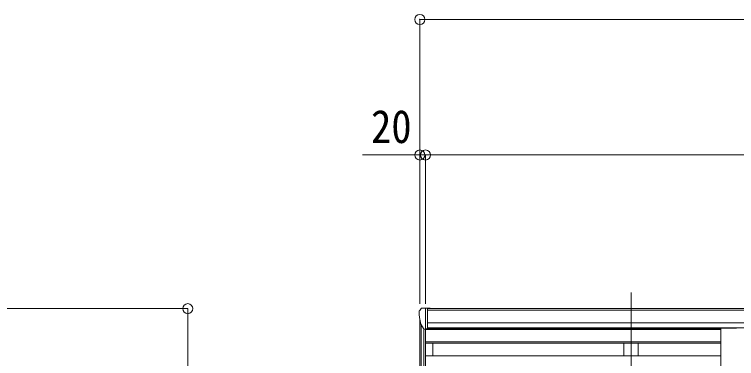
# Model space of a CAD drawing. Units: millimetres at full size, sheet at 1:35; details may follow other scales. Extents: x -9783 to 9892, y -6828 to 6752.
# Drawn here: x -4946 to -2431, y 1942 to 3141 of the extents above; entities that cross this region are included whole.
import ezdxf
from ezdxf.enums import TextEntityAlignment as Align

# ---------------------------------------------------------------- set-up
doc = ezdxf.new("R2010")
doc.units = ezdxf.units.MM
doc.header["$LTSCALE"] = 35
doc.header["$PDMODE"] = 32
doc.header["$PDSIZE"] = 35
for name, color, linetype, lineweight in [('0-1_本体', 4, 'Continuous', 9), ('0-2_部品', 7, 'Continuous', 9), ('0-8_PARTS2', 2, 'Continuous', 9), ('0-A_寸法', 6, 'Continuous', 9)]:
    doc.layers.add(name, color=color, linetype=linetype, lineweight=lineweight)
doc.styles.add('ＭＳ ゴシック', font='')
doc.styles.get('ＭＳ ゴシック').set_extended_font_data('MS Gothic')

msp = doc.modelspace()

# ---------------------------------------------------------------- linework, layer by layer
at = {"layer": '0-1_本体'}
for p, q in [((-3507.29, 2116.06), (1481.71, 2116.06)), ((-3507.29, 2110.71), (1481.71, 2110.71)), ((-3533.78, 1663.94), (-3533.78, 2079.31)), ((-3507.29, 2067.18), (1491.72, 2067.18)), ((-3529.5, 2060.51), (-3529.5, 1641.94)), ((-3519.78, 2045.15), (-3519.78, 1623.94)), ((-3513.79, 2044.68), (-3513.78, 1668.37)), ((-2485.28, 2043.99), (-3513.79, 2043.99)), ((-3507.29, 2049.51), (1491.72, 2049.51)), ((-2485.28, 2047.14), (-3507.29, 2047.14)), ((-3488.78, 2047.14), (-3488.78, 2043.99)), ((-2822.78, 2043.99), (-2822.78, 2047.14)), ((-2772.78, 2043.99), (-2772.78, 2047.14)), ((-2485.28, 2000.51), (-3513.78, 2000.51)), ((-2485.28, 1996.43), (-3513.78, 1996.43)), ((-3488.78, 1996.4), (-3488.78, 1951.41)), ((-2822.78, 1951.28), (-2822.78, 1996.43)), ((-2772.78, 1951.28), (-2772.78, 1996.43)), ((-2485.28, 1951.28), (-3513.78, 1951.28))]:
    msp.add_line(p, q, dxfattribs=at)
at = {"layer": '0-2_部品'}
for p, q in [((-3528.88, 2117.09), (-3532.94, 2111.29)), ((-3525.78, 2117.66), (-3528.12, 2117.52)), ((-3525.78, 2117.66), (-3507.28, 2117.66)), ((-3513.78, 2044.68), (-3513.78, 2117.66)), ((-3507.28, 2117.66), (-3497.28, 2117.57)), ((-3507.28, 2045.68), (-3507.28, 2117.66)), ((-3497.28, 2116.06), (-3497.28, 2117.57)), ((-3535.78, 2108.29), (-3535.78, 2107.66)), ((-3521.41, 2046.49), (-3530.68, 2062.56)), ((-3513.78, 2044.68), (-3518.99, 2044.99)), ((-3507.28, 2045.68), (-3513.78, 2045.68)), ((-2485.28, 2047.79), (-2430.28, 2047.79)), ((-2485.28, 1866.86), (-2485.28, 2047.79))]:
    msp.add_line(p, q, dxfattribs=at)
for centre, radius, start, end in [((-3528.06, 2116.52), 1, 93.5, 145), ((-3532.78, 2108.29), 3, 93, 180), ((-3333.78, 2107.66), 202, 180, 192.90261), ((-3518.81, 2047.99), 3, 210, 266.5)]:
    msp.add_arc(centre, radius, start, end, dxfattribs=at)
at = {"layer": '0-8_PARTS2'}
msp.add_line((-2797.78, 1509.28), (-2797.78, 2171.81), dxfattribs=at)
at = {"layer": '0-A_寸法'}
for p, q in [((-3533.78, 3123.57), (6530.22, 3123.57)), ((-3533.78, 3123.57), (-3533.78, 2133.28)), ((-3533.78, 2651.44), (-3733.78, 2651.44)), ((-3533.78, 2651.44), (-3533.78, 2133.28)), ((-3513.78, 2651.44), (-3533.78, 2651.44)), ((-3513.78, 2651.44), (1498.22, 2651.44)), ((-3513.78, 2651.44), (-3513.78, 2133.28)), ((-3513.78, 2651.44), (-3513.78, 2133.28)), ((-4342, 2116.08), (-5139.84, 2116.08)), ((-4342, -696.92), (-4342, 2116.08))]:
    msp.add_line(p, q, dxfattribs=at)
for p in [(-3533.78, 3123.57), (-3533.78, 2651.44), (-3513.78, 2651.44), (-4342, 2116.08)]:
    msp.add_point(p, dxfattribs=at)

# ---------------------------------------------------------------- texts
at = {"layer": '0-A_寸法', "color": 7, "style": 'ＭＳ ゴシック', "width": 0.9}
msp.add_text('20', height=115.5, dxfattribs=at).set_placement((-3703.78, 2658.44), align=Align.BOTTOM_LEFT)

doc.saveas('drawing.dxf')
